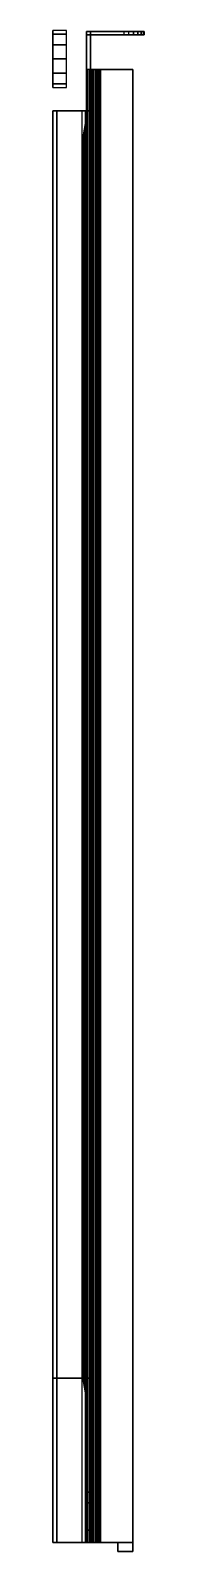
# Model space of a CAD drawing. Extents: x 0 to 400, y -500 to 0.
# Drawn here: x 0 to 30, y -500 to 0 of the extents above.
import ezdxf

# ---------------------------------------------------------------- set-up
doc = ezdxf.new("R2010")
doc.units = 0
doc.layers.add('ACESSORIO', color=7, linetype='CONTINUOUS')

msp = doc.modelspace()

# ---------------------------------------------------------------- linework, layer by layer
at = {"layer": 'ACESSORIO'}
for points in [[(11.1, -26.4, 2.28651), (11.1, -0.4, 2.28651), (11.1, -0.4, 88.78651), (11.1, -26.4, 88.78651)], [(23.44803, -0.4, 2.28651), (11.1, -0.4, 2.28651), (11.1, -0.4, 85.98651), (25.1, -0.4, 85.98651)], [(11.1, -0.4, 85.98651), (11.1, -1.4, 85.98651), (25.1, -1.4, 85.98651), (25.1, -0.4, 85.98651)], [(23.44803, -0.4, 2.28651), (23.44803, -1.4, 2.28651), (11.1, -1.4, 2.28651), (11.1, -0.4, 2.28651)], [(23.44803, -1.4, 2.28651), (11.1, -1.4, 2.28651), (11.1, -1.4, 85.98651), (25.1, -1.4, 85.98651)], [(12.4, -26.4, 2.28651), (12.4, -0.4, 2.28651), (12.4, -0.4, 88.78651), (12.4, -26.4, 88.78651)], [(30.1, -1.4, 11.78651), (30.1, -0.4, 11.78651), (23.44803, -0.4, 2.28651), (23.44803, -1.4, 2.28651)], [(30.1, -0.4, 80.98651), (30.1, -1.4, 80.98651), (30.1, -1.4, 11.78651), (30.1, -0.4, 11.78651)], [(10.60474, -26.4, 85.98651), (10.60474, -443.4, 85.98651), (0, -443.4, 85.98651), (0, -26.4, 85.98651)], [(0, -443.4, 85.98651), (0, -26.4, 85.98651), (0, -26.4, 81.98651), (0, -443.4, 81.98651)], [(0, -26.4, 81.98651), (0, -443.4, 81.98651), (1.3, -443.4, 81.98651), (1.3, -26.4, 81.98651)], [(0, -26.4, 81.98651), (1.3, -26.4, 81.98651), (1.3, -26.4, 84.68651), (0, -26.4, 85.98651)], [(1.3, -26.4, 84.68651), (0, -26.4, 85.98651), (10.60474, -26.4, 85.98651), (9.60722, -26.4, 84.68651)], [(1.3, -443.4, 81.98651), (1.3, -26.4, 81.98651), (1.3, -26.4, 84.68651), (1.3, -443.4, 84.68651)], [(1.3, -26.4, 84.68651), (1.3, -443.4, 84.68651), (9.60722, -443.4, 84.68651), (9.60722, -26.4, 84.68651)], [(9.60722, -443.4, 84.68651), (9.60722, -26.4, 84.68651), (11.1, -26.4, 79.11536), (11.1, -443.4, 79.11536)], [(10.60474, -26.4, 85.98651), (9.60722, -26.4, 84.68651), (11.1, -26.4, 79.11536), (12.4, -26.4, 79.28651)], [(12.4, -443.4, 79.28651), (12.4, -26.4, 79.28651), (10.60474, -26.4, 85.98651), (10.60474, -443.4, 85.98651)], [(11.1, -443.4, 79.28651), (11.1, -443.4, 2.28651), (11.1, -26.4, 2.28651), (11.1, -26.4, 79.11536)], [(12.4, -443.4, 79.28651), (12.4, -443.4, 2.28651), (12.4, -26.4, 2.28651), (12.4, -26.4, 79.11536)], [(10.60474, -443.4, 85.98651), (10.60474, -497.4, 89.05598), (0, -497.4, 89.05598), (0, -443.4, 85.98651)], [(0, -497.4, 89.05598), (0, -443.4, 85.98651), (0, -443.4, 81.98651), (0, -497.4, 85.05598)], [(0, -443.4, 81.98651), (0, -497.4, 85.05598), (1.3, -497.4, 85.05598), (1.3, -443.4, 81.98651)], [(1.3, -497.4, 85.05598), (1.3, -443.4, 81.98651), (1.3, -443.4, 84.68651), (1.3, -497.4, 87.75597)], [(1.3, -443.4, 84.68651), (1.3, -497.4, 87.75597), (9.60722, -497.4, 87.75597), (9.60722, -443.4, 84.68651)], [(9.60722, -497.4, 87.75597), (9.60722, -443.4, 84.68651), (11.1, -443.4, 79.11536), (11.1, -497.4, 82.18484)], [(12.4, -497.4, 82.35598), (12.4, -443.4, 79.28651), (10.60474, -443.4, 85.98651), (10.60474, -497.4, 89.05598)], [(11.1, -480.9, 81.29923), (11.1, -480.9, 2.28651), (11.1, -443.4, 2.28651), (11.1, -443.4, 79.28651)], [(12.4, -480.9, 81.29923), (12.4, -480.9, 2.28651), (12.4, -443.4, 2.28651), (12.4, -443.4, 79.28651)], [(11.1, -493.4, 27.98651), (11.1, -493.4, 2.28651), (11.1, -480.9, 2.28651), (11.1, -480.9, 27.98651)], [(11.1, -480.9, 33.92434), (11.1, -484.4, 39.98651), (11.1, -484.4, 81.48709), (11.1, -480.9, 81.29923)], [(11.1, -484.4, 81.48709), (11.1, -484.4, 58.48651), (11.1, -497.4, 58.48651), (11.1, -497.4, 82.18484)], [(12.4, -493.4, 27.98651), (12.4, -493.4, 2.28651), (12.4, -480.9, 2.28651), (12.4, -480.9, 27.98651)], [(12.4, -480.9, 33.92434), (12.4, -484.4, 39.98651), (12.4, -484.4, 81.48709), (12.4, -480.9, 81.29923)], [(12.4, -484.4, 81.48709), (12.4, -484.4, 58.48651), (12.4, -497.4, 58.48651), (12.4, -497.4, 82.18484)], [(11.1, -497.4, 2.28651), (11.1, -497.4, 32.48651), (11.1, -493.4, 32.48651), (11.1, -493.4, 2.28651)], [(12.4, -497.4, 2.28651), (12.4, -497.4, 32.48651), (12.4, -493.4, 32.48651), (12.4, -493.4, 2.28651)], [(9.60722, -497.4, 87.75597), (10.60474, -497.4, 89.05598), (0, -497.4, 89.05598), (1.3, -497.4, 87.75597)], [(0, -497.4, 89.05598), (1.3, -497.4, 87.75597), (1.3, -497.4, 85.05598), (0, -497.4, 85.05598)], [(12.4, -497.4, 82.18484), (11.1, -497.4, 82.18484), (9.60722, -497.4, 87.75597), (10.60474, -497.4, 89.05598)], [(26.4, -497.4, 0.98651), (26.4, -500.4, 0.98651), (21.4, -500.4, 0.98651), (21.4, -497.4, 0.98651)], [(26.4, -497.4, 2.28651), (26.4, -500.4, 2.28651), (21.4, -500.4, 2.28651), (21.4, -497.4, 2.28651)], [(21.4, -500.4, 2.28651), (21.4, -500.4, 0.98651), (21.4, -497.4, 0.98651), (21.4, -497.4, 2.28651)], [(26.4, -500.4, 0.98651), (26.4, -500.4, 2.28651), (21.4, -500.4, 2.28651), (21.4, -500.4, 0.98651)], [(26.4, -497.4, 2.28651), (26.4, -497.4, 0.98651), (26.4, -500.4, 0.98651), (26.4, -500.4, 2.28651)]]:
    msp.add_3dface(points, dxfattribs=at)

# ---------------------------------------------------------------- meshes
mesh = msp.add_polymesh((2, 7), dxfattribs=at)
for k, corner in enumerate([(0, 0, 82.28651), (0, -1.25936, 77.58651), (0, -4.7, 74.14587), (0, -9.4, 72.88651), (0, -14.1, 74.14587), (0, -17.54064, 77.58651), (0, -18.8, 82.28651), (0, 0, 82.28651), (0, -1.25936, 86.98651), (0, -4.7, 90.42715), (0, -9.4, 91.68651), (0, -14.1, 90.42715), (0, -17.54064, 86.98651), (0, -18.8, 82.28651)]):
    mesh.set_mesh_vertex(divmod(k, 7), corner)
mesh = msp.add_polymesh((2, 7), dxfattribs=at)
for k, corner in enumerate([(0, 0, 82.28651), (0, -1.25936, 77.58651), (0, -4.7, 74.14587), (0, -9.4, 72.88651), (0, -14.1, 74.14587), (0, -17.54064, 77.58651), (0, -18.8, 82.28651), (4.5, 0, 82.28651), (4.5, -1.25936, 77.58651), (4.5, -4.7, 74.14587), (4.5, -9.4, 72.88651), (4.5, -14.1, 74.14587), (4.5, -17.54064, 77.58651), (4.5, -18.8, 82.28651)]):
    mesh.set_mesh_vertex(divmod(k, 7), corner)
mesh = msp.add_polymesh((2, 7), dxfattribs=at)
for k, corner in enumerate([(0, 0, 82.28651), (0, -1.25936, 86.98651), (0, -4.7, 90.42715), (0, -9.4, 91.68651), (0, -14.1, 90.42715), (0, -17.54064, 86.98651), (0, -18.8, 82.28651), (4.5, 0, 82.28651), (4.5, -1.25936, 86.98651), (4.5, -4.7, 90.42715), (4.5, -9.4, 91.68651), (4.5, -14.1, 90.42715), (4.5, -17.54064, 86.98651), (4.5, -18.8, 82.28651)]):
    mesh.set_mesh_vertex(divmod(k, 7), corner)
mesh = msp.add_polymesh((2, 16), dxfattribs=at)
for k, corner in enumerate([(11.1, -497.4, 2.28651), (11.1, -497.4, 32.48651), (11.1, -493.4, 32.48651), (11.1, -493.4, 27.98651), (11.1, -480.9, 27.98651), (11.1, -480.9, 33.92434), (11.1, -484.4, 39.98651), (11.1, -484.4, 58.48651), (11.1, -497.4, 58.48651), (11.1, -497.4, 82.18484), (11.1, -443.4, 79.28651), (11.1, -26.4, 79.11536), (11.1, -26.4, 88.78651), (11.1, -0.4, 88.78651), (11.1, -0.4, 2.28651), (11.1, -497.4, 2.28651), (12.4, -497.4, 2.28651), (12.4, -497.4, 32.48651), (12.4, -493.4, 32.48651), (12.4, -493.4, 27.98651), (12.4, -480.9, 27.98651), (12.4, -480.9, 33.92434), (12.4, -484.4, 39.98651), (12.4, -484.4, 58.48651), (12.4, -497.4, 58.48651), (12.4, -497.4, 82.18484), (12.4, -443.4, 79.28651), (12.4, -26.4, 79.11536), (12.4, -26.4, 88.78651), (12.4, -0.4, 88.78651), (12.4, -0.4, 2.28651), (12.4, -497.4, 2.28651)]):
    mesh.set_mesh_vertex(divmod(k, 16), corner)
mesh = msp.add_polymesh((2, 6), dxfattribs=at)
for k, corner in enumerate([(30.1, -0.4, 80.98651), (29.85528, -0.4, 82.53159), (29.14508, -0.4, 83.92543), (28.03893, -0.4, 85.03159), (26.64508, -0.4, 85.74179), (25.1, -0.4, 85.98651), (30.1, -0.4, 11.78651), (28.76961, -0.4, 9.88651), (27.43921, -0.4, 7.98651), (26.10882, -0.4, 6.08651), (24.77842, -0.4, 4.18651), (23.44803, -0.4, 2.28651)]):
    mesh.set_mesh_vertex(divmod(k, 6), corner)
mesh = msp.add_polymesh((2, 6), dxfattribs=at)
for k, corner in enumerate([(30.1, -1.4, 80.98651), (29.85528, -1.4, 82.53159), (29.14508, -1.4, 83.92543), (28.03893, -1.4, 85.03159), (26.64508, -1.4, 85.74179), (25.1, -1.4, 85.98651), (30.1, -1.4, 11.78651), (28.76961, -1.4, 9.88651), (27.43921, -1.4, 7.98651), (26.10882, -1.4, 6.08651), (24.77842, -1.4, 4.18651), (23.44803, -1.4, 2.28651)]):
    mesh.set_mesh_vertex(divmod(k, 6), corner)
mesh = msp.add_polymesh((2, 6), dxfattribs=at)
for k, corner in enumerate([(30.1, -1.4, 80.98651), (29.85528, -1.4, 82.53159), (29.14508, -1.4, 83.92543), (28.03893, -1.4, 85.03159), (26.64508, -1.4, 85.74179), (25.1, -1.4, 85.98651), (30.1, -0.4, 80.98651), (29.85528, -0.4, 82.53159), (29.14508, -0.4, 83.92543), (28.03893, -0.4, 85.03159), (26.64508, -0.4, 85.74179), (25.1, -0.4, 85.98651)]):
    mesh.set_mesh_vertex(divmod(k, 6), corner)
mesh = msp.add_polymesh((2, 16), dxfattribs=at)
for k, corner in enumerate([(12.4, -12.9, 2.28651), (12.70466, -12.9, 1.68125), (13.23885, -12.9, 1.26436), (13.9, -12.9, 1.11589), (14.56115, -12.9, 1.26436), (15.09534, -12.9, 1.68125), (15.4, -12.9, 2.28651), (26.4, -12.9, 2.28651), (26.4, -12.9, 0.98651), (15.74833, -12.9, 0.98651), (14.97561, -12.9, 0.3194), (14.00601, -12.9), (12.98808, -12.9, 0.07723), (12.07778, -12.9, 0.53927), (11.41455, -12.9, 1.31533), (11.1, -12.9, 2.28651), (12.4, -497.4, 2.28651), (12.70466, -497.4, 1.68125), (13.23885, -497.4, 1.26436), (13.9, -497.4, 1.11589), (14.56115, -497.4, 1.26436), (15.09534, -497.4, 1.68125), (15.4, -497.4, 2.28651), (26.4, -497.4, 2.28651), (26.4, -497.4, 0.98651), (15.74833, -497.4, 0.98651), (14.97561, -497.4, 0.3194), (14.00601, -497.4), (12.98808, -497.4, 0.07723), (12.07778, -497.4, 0.53927), (11.41455, -497.4, 1.31533), (11.1, -497.4, 2.28651)]):
    mesh.set_mesh_vertex(divmod(k, 16), corner)
mesh = msp.add_polymesh((2, 7), dxfattribs=at)
for k, corner in enumerate([(11.1, -34.4, 67.48651), (10.5467, -34.4, 65.52734), (10.21201, -34.4, 63.51923), (10.1, -34.4, 61.48651), (10.21201, -34.4, 59.45379), (10.5467, -34.4, 57.44569), (11.1, -34.4, 55.48651), (11.1, -34.4, 67.48651), (11.1, -31.54032, 66.5744), (11.1, -29.47849, 64.39301), (11.1, -28.72887, 61.48651), (11.1, -29.47849, 58.58001), (11.1, -31.54032, 56.3986), (11.1, -34.4, 55.48651)]):
    mesh.set_mesh_vertex(divmod(k, 7), corner)
mesh = msp.add_polymesh((2, 7), dxfattribs=at)
for k, corner in enumerate([(11.1, -34.4, 55.48651), (10.5467, -34.4, 53.52734), (10.21201, -34.4, 51.51923), (10.1, -34.4, 49.48651), (10.21201, -34.4, 47.45379), (10.5467, -34.4, 45.44569), (11.1, -34.4, 43.48651), (11.1, -34.4, 55.48651), (11.1, -31.54032, 54.57442), (11.1, -29.47849, 52.39301), (11.1, -28.72887, 49.48651), (11.1, -29.47849, 46.58001), (11.1, -31.54032, 44.3986), (11.1, -34.4, 43.48651)]):
    mesh.set_mesh_vertex(divmod(k, 7), corner)
mesh = msp.add_polymesh((2, 7), dxfattribs=at)
for k, corner in enumerate([(11.1, -34.4, 43.48651), (10.5467, -34.4, 41.52734), (10.21201, -34.4, 39.51923), (10.1, -34.4, 37.48651), (10.21201, -34.4, 35.45379), (10.5467, -34.4, 33.44569), (11.1, -34.4, 31.48651), (11.1, -34.4, 43.48651), (11.1, -31.54032, 42.57442), (11.1, -29.47849, 40.39301), (11.1, -28.72887, 37.48651), (11.1, -29.47849, 34.58001), (11.1, -31.54032, 32.3986), (11.1, -34.4, 31.48651)]):
    mesh.set_mesh_vertex(divmod(k, 7), corner)
mesh = msp.add_polymesh((2, 7), dxfattribs=at)
for k, corner in enumerate([(11.1, -34.4, 31.48651), (10.5467, -34.4, 29.52734), (10.21201, -34.4, 27.51923), (10.1, -34.4, 25.48651), (10.21201, -34.4, 23.45379), (10.5467, -34.4, 21.44568), (11.1, -34.4, 19.48651), (11.1, -34.4, 31.48651), (11.1, -31.54032, 30.57441), (11.1, -29.47849, 28.39301), (11.1, -28.72887, 25.48651), (11.1, -29.47849, 22.58001), (11.1, -31.54032, 20.39861), (11.1, -34.4, 19.48651)]):
    mesh.set_mesh_vertex(divmod(k, 7), corner)
mesh = msp.add_polymesh((2, 7), dxfattribs=at)
for k, corner in enumerate([(11.1, -34.4, 67.48651), (10.5467, -34.4, 65.52734), (10.21201, -34.4, 63.51923), (10.1, -34.4, 61.48651), (10.21201, -34.4, 59.45379), (10.5467, -34.4, 57.44569), (11.1, -34.4, 55.48651), (11.1, -444.4, 67.48651), (10.5467, -444.4, 65.52734), (10.21201, -444.4, 63.51923), (10.1, -444.4, 61.48651), (10.21201, -444.4, 59.45379), (10.5467, -444.4, 57.44569), (11.1, -444.4, 55.48651)]):
    mesh.set_mesh_vertex(divmod(k, 7), corner)
mesh = msp.add_polymesh((2, 7), dxfattribs=at)
for k, corner in enumerate([(11.1, -34.4, 55.48651), (10.5467, -34.4, 53.52734), (10.21201, -34.4, 51.51923), (10.1, -34.4, 49.48651), (10.21201, -34.4, 47.45379), (10.5467, -34.4, 45.44569), (11.1, -34.4, 43.48651), (11.1, -444.4, 55.48651), (10.5467, -444.4, 53.52734), (10.21201, -444.4, 51.51923), (10.1, -444.4, 49.48651), (10.21201, -444.4, 47.45379), (10.5467, -444.4, 45.44569), (11.1, -444.4, 43.48651)]):
    mesh.set_mesh_vertex(divmod(k, 7), corner)
mesh = msp.add_polymesh((2, 7), dxfattribs=at)
for k, corner in enumerate([(11.1, -34.4, 43.48651), (10.5467, -34.4, 41.52734), (10.21201, -34.4, 39.51923), (10.1, -34.4, 37.48651), (10.21201, -34.4, 35.45379), (10.5467, -34.4, 33.44569), (11.1, -34.4, 31.48651), (11.1, -444.4, 43.48651), (10.5467, -444.4, 41.52734), (10.21201, -444.4, 39.51923), (10.1, -444.4, 37.48651), (10.21201, -444.4, 35.45379), (10.5467, -444.4, 33.44569), (11.1, -444.4, 31.48651)]):
    mesh.set_mesh_vertex(divmod(k, 7), corner)
mesh = msp.add_polymesh((2, 7), dxfattribs=at)
for k, corner in enumerate([(11.1, -34.4, 31.48651), (10.5467, -34.4, 29.52734), (10.21201, -34.4, 27.51923), (10.1, -34.4, 25.48651), (10.21201, -34.4, 23.45379), (10.5467, -34.4, 21.44568), (11.1, -34.4, 19.48651), (11.1, -444.4, 31.48651), (10.5467, -444.4, 29.52734), (10.21201, -444.4, 27.51923), (10.1, -444.4, 25.48651), (10.21201, -444.4, 23.45379), (10.5467, -444.4, 21.44568), (11.1, -444.4, 19.48651)]):
    mesh.set_mesh_vertex(divmod(k, 7), corner)
mesh = msp.add_polymesh((2, 7), dxfattribs=at)
for k, corner in enumerate([(11.1, -444.4, 67.48651), (10.5467, -444.4, 65.52734), (10.21201, -444.4, 63.51923), (10.1, -444.4, 61.48651), (10.21201, -444.4, 59.45379), (10.5467, -444.4, 57.44569), (11.1, -444.4, 55.48651), (11.1, -444.4, 67.48651), (11.1, -447.2597, 66.5744), (11.1, -449.3215, 64.39301), (11.1, -450.0711, 61.48651), (11.1, -449.3215, 58.58001), (11.1, -447.2597, 56.3986), (11.1, -444.4, 55.48651)]):
    mesh.set_mesh_vertex(divmod(k, 7), corner)
mesh = msp.add_polymesh((2, 7), dxfattribs=at)
for k, corner in enumerate([(11.1, -444.4, 55.48651), (10.5467, -444.4, 53.52734), (10.21201, -444.4, 51.51923), (10.1, -444.4, 49.48651), (10.21201, -444.4, 47.45379), (10.5467, -444.4, 45.44569), (11.1, -444.4, 43.48651), (11.1, -444.4, 55.48651), (11.1, -447.2597, 54.57442), (11.1, -449.3215, 52.39301), (11.1, -450.0711, 49.48651), (11.1, -449.3215, 46.58001), (11.1, -447.2597, 44.3986), (11.1, -444.4, 43.48651)]):
    mesh.set_mesh_vertex(divmod(k, 7), corner)
mesh = msp.add_polymesh((2, 7), dxfattribs=at)
for k, corner in enumerate([(11.1, -444.4, 43.48651), (10.5467, -444.4, 41.52734), (10.21201, -444.4, 39.51923), (10.1, -444.4, 37.48651), (10.21201, -444.4, 35.45379), (10.5467, -444.4, 33.44569), (11.1, -444.4, 31.48651), (11.1, -444.4, 43.48651), (11.1, -447.2597, 42.57442), (11.1, -449.3215, 40.39301), (11.1, -450.0711, 37.48651), (11.1, -449.3215, 34.58001), (11.1, -447.2597, 32.3986), (11.1, -444.4, 31.48651)]):
    mesh.set_mesh_vertex(divmod(k, 7), corner)
mesh = msp.add_polymesh((2, 7), dxfattribs=at)
for k, corner in enumerate([(11.1, -444.4, 31.48651), (10.5467, -444.4, 29.52734), (10.21201, -444.4, 27.51923), (10.1, -444.4, 25.48651), (10.21201, -444.4, 23.45379), (10.5467, -444.4, 21.44568), (11.1, -444.4, 19.48651), (11.1, -444.4, 31.48651), (11.1, -447.2597, 30.57441), (11.1, -449.3215, 28.39301), (11.1, -450.0711, 25.48651), (11.1, -449.3215, 22.58001), (11.1, -447.2597, 20.39861), (11.1, -444.4, 19.48651)]):
    mesh.set_mesh_vertex(divmod(k, 7), corner)

doc.saveas('drawing.dxf')
